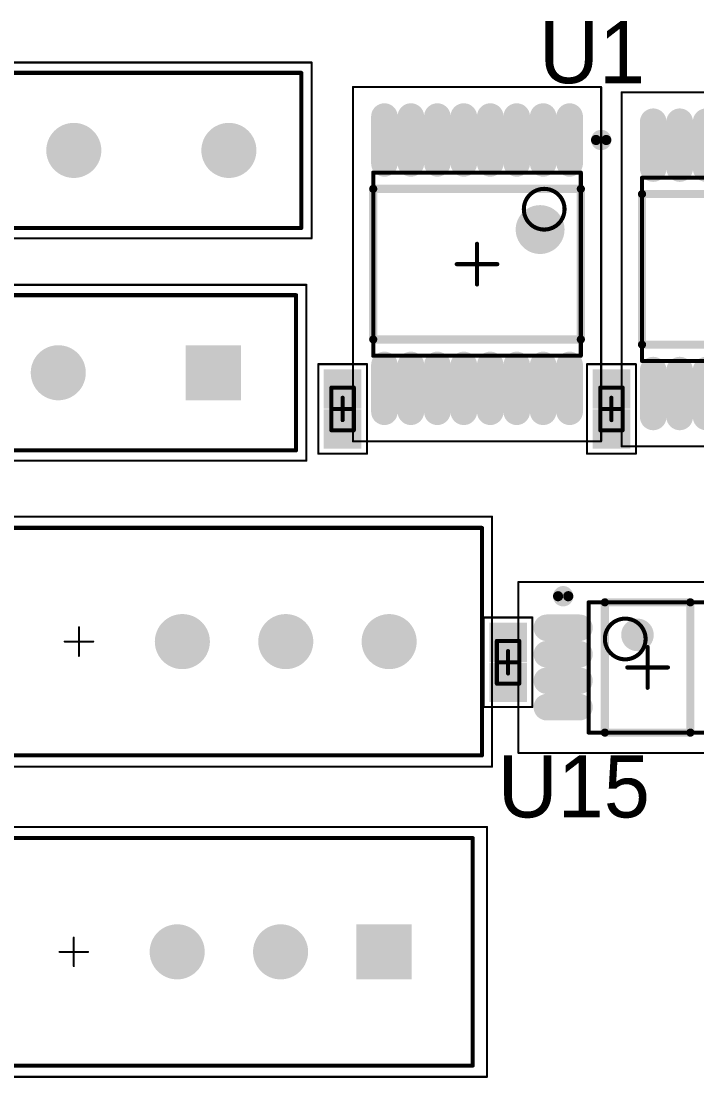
# Model space of a CAD drawing. Header units: millimetres. Extents: x 0 to 100, y 0 to 100.
# Drawn here: x 16.74 to 33.34, y 52.15 to 78.11 of the extents above; entities that cross this region are included whole.
import ezdxf

# ---------------------------------------------------------------- set-up
doc = ezdxf.new("R2010")
doc.units = ezdxf.units.MM
for name, color, linetype in [('BottomLayer', 5, 'Continuous'), ('BottomSolder', 6, 'Continuous'), ('Mechanical13', 56, 'Continuous'), ('Mechanical15', 56, 'Continuous'), ('MidLayer14', 9, 'Continuous'), ('PadHoleLayer', 156, 'Continuous'), ('TopLayer', 1, 'Continuous'), ('TopOverlay', 2, 'Continuous'), ('TopPaste', 8, 'Continuous'), ('TopSolder', 216, 'Continuous')]:
    doc.layers.add(name, color=color, linetype=linetype)

msp = doc.modelspace()

# ---------------------------------------------------------------- linework, layer by layer
at = {"layer": 'BottomLayer', "const_width": 0.575}
for points in [[(17.746, 74.93, 1), (18.322, 74.93, 1)], [(21.556, 74.93, 1), (22.132, 74.93, 1)], [(17.365, 69.469, 1), (17.941, 69.469, 1)], [(20.413, 62.865, 1), (20.989, 62.865, 1)], [(22.953, 62.865, 1), (23.529, 62.865, 1)], [(25.493, 62.865, 1), (26.069, 62.865, 1)], [(20.286, 55.245, 1), (20.862, 55.245, 1)], [(22.826, 55.245, 1), (23.402, 55.245, 1)]]:
    msp.add_lwpolyline(points, format="xyb", close=True, dxfattribs=at)
at = {"layer": 'BottomLayer'}
for points in [[(22.038, 68.894), (22.038, 70.044), (20.888, 68.894), (20.888, 70.044)], [(26.229, 54.67), (26.229, 55.82), (25.079, 54.67), (25.079, 55.82)]]:
    msp.add_solid(points, dxfattribs=at)
at = {"layer": 'BottomSolder', "const_width": 0.677}
for points in [[(17.696, 74.93, 1), (18.372, 74.93, 1)], [(21.506, 74.93, 1), (22.182, 74.93, 1)], [(17.315, 69.469, 1), (17.991, 69.469, 1)], [(20.363, 62.865, 1), (21.039, 62.865, 1)], [(22.903, 62.865, 1), (23.579, 62.865, 1)], [(25.443, 62.865, 1), (26.119, 62.865, 1)], [(20.236, 55.245, 1), (20.912, 55.245, 1)], [(22.776, 55.245, 1), (23.452, 55.245, 1)]]:
    msp.add_lwpolyline(points, format="xyb", close=True, dxfattribs=at)
at = {"layer": 'BottomSolder'}
for points in [[(22.14, 68.792), (22.14, 70.146), (20.786, 68.792), (20.786, 70.146)], [(26.331, 54.568), (26.331, 55.922), (24.977, 54.568), (24.977, 55.922)]]:
    msp.add_solid(points, dxfattribs=at)
at = {"layer": 'Mechanical13'}
for points, const_width in [([(8.382, 76.835), (23.622, 76.835)], 0.101), ([(23.622, 73.025), (23.622, 76.835)], 0.101), ([(25.39, 74.386), (30.49, 74.386)], 0.1), ([(25.39, 69.886), (25.39, 74.386)], 0.1), ([(30.49, 69.886), (30.49, 74.386)], 0.1), ([(31.994, 74.259), (37.094, 74.259)], 0.1), ([(31.994, 69.759), (31.994, 74.259)], 0.1), ([(8.382, 73.025), (23.622, 73.025)], 0.101), ([(8.255, 71.374), (23.495, 71.374)], 0.101), ([(23.495, 67.564), (23.495, 71.374)], 0.101), ([(25.39, 69.886), (30.49, 69.886)], 0.1), ([(31.994, 69.759), (37.094, 69.759)], 0.1), ([(24.363, 69.105), (24.913, 69.105)], 0.1), ([(24.363, 68.055), (24.363, 69.105)], 0.1), ([(24.913, 68.055), (24.913, 69.105)], 0.1), ([(30.967, 69.105), (31.517, 69.105)], 0.1), ([(30.967, 68.055), (30.967, 69.105)], 0.1), ([(31.517, 68.055), (31.517, 69.105)], 0.1), ([(24.363, 68.055), (24.913, 68.055)], 0.1), ([(30.967, 68.055), (31.517, 68.055)], 0.1), ([(8.255, 67.564), (23.495, 67.564)], 0.101), ([(8.361, 65.659), (28.061, 65.659)], 0.1), ([(28.061, 60.071), (28.061, 65.659)], 0.1), ([(30.681, 60.63), (30.681, 63.83)], 0.1), ([(30.681, 63.83), (33.581, 63.83)], 0.1), ([(28.427, 62.882), (28.977, 62.882)], 0.1), ([(28.427, 61.832), (28.427, 62.882)], 0.1), ([(28.977, 61.832), (28.977, 62.882)], 0.1), ([(28.427, 61.832), (28.977, 61.832)], 0.1), ([(30.681, 60.63), (33.581, 60.63)], 0.1), ([(8.361, 60.071), (28.061, 60.071)], 0.1), ([(8.134, 58.039), (27.834, 58.039)], 0.1), ([(27.834, 52.451), (27.834, 58.039)], 0.1), ([(8.134, 52.451), (27.834, 52.451)], 0.1)]:
    msp.add_lwpolyline(points, dxfattribs=dict(at, const_width=const_width))
for points, const_width in [([(23.597, 76.835, 1), (23.647, 76.835, 1)], 0.0504), ([(23.597, 76.835, 1), (23.647, 76.835, 1)], 0.0504), ([(25.365, 74.386, 1), (25.415, 74.386, 1)], 0.05), ([(25.365, 74.386, 1), (25.415, 74.386, 1)], 0.05), ([(30.465, 74.386, 1), (30.515, 74.386, 1)], 0.05), ([(30.465, 74.386, 1), (30.515, 74.386, 1)], 0.05), ([(31.969, 74.259, 1), (32.019, 74.259, 1)], 0.05), ([(31.969, 74.259, 1), (32.019, 74.259, 1)], 0.05), ([(30.09, 73.486, 1), (29.09, 73.486, 1)], 0.1), ([(29.065, 73.486, 1), (29.115, 73.486, 1)], 0.05), ([(30.065, 73.486, 1), (30.115, 73.486, 1)], 0.05), ([(23.597, 73.025, 1), (23.647, 73.025, 1)], 0.0504), ([(23.597, 73.025, 1), (23.647, 73.025, 1)], 0.0504), ([(23.47, 71.374, 1), (23.52, 71.374, 1)], 0.0504), ([(23.47, 71.374, 1), (23.52, 71.374, 1)], 0.0504), ([(25.365, 69.886, 1), (25.415, 69.886, 1)], 0.05), ([(25.365, 69.886, 1), (25.415, 69.886, 1)], 0.05), ([(30.465, 69.886, 1), (30.515, 69.886, 1)], 0.05), ([(30.465, 69.886, 1), (30.515, 69.886, 1)], 0.05), ([(31.969, 69.759, 1), (32.019, 69.759, 1)], 0.05), ([(31.969, 69.759, 1), (32.019, 69.759, 1)], 0.05), ([(24.338, 69.105, 1), (24.388, 69.105, 1)], 0.05), ([(24.338, 69.105, 1), (24.388, 69.105, 1)], 0.05), ([(24.888, 69.105, 1), (24.938, 69.105, 1)], 0.05), ([(24.888, 69.105, 1), (24.938, 69.105, 1)], 0.05), ([(30.942, 69.105, 1), (30.992, 69.105, 1)], 0.05), ([(30.942, 69.105, 1), (30.992, 69.105, 1)], 0.05), ([(31.492, 69.105, 1), (31.542, 69.105, 1)], 0.05), ([(31.492, 69.105, 1), (31.542, 69.105, 1)], 0.05), ([(24.338, 68.055, 1), (24.388, 68.055, 1)], 0.05), ([(24.338, 68.055, 1), (24.388, 68.055, 1)], 0.05), ([(24.888, 68.055, 1), (24.938, 68.055, 1)], 0.05), ([(24.888, 68.055, 1), (24.938, 68.055, 1)], 0.05), ([(30.942, 68.055, 1), (30.992, 68.055, 1)], 0.05), ([(30.942, 68.055, 1), (30.992, 68.055, 1)], 0.05), ([(31.492, 68.055, 1), (31.542, 68.055, 1)], 0.05), ([(31.492, 68.055, 1), (31.542, 68.055, 1)], 0.05), ([(23.47, 67.564, 1), (23.52, 67.564, 1)], 0.0504), ([(23.47, 67.564, 1), (23.52, 67.564, 1)], 0.0504), ([(28.036, 65.659, 1), (28.086, 65.659, 1)], 0.05), ([(28.036, 65.659, 1), (28.086, 65.659, 1)], 0.05), ([(30.656, 63.83, 1), (30.706, 63.83, 1)], 0.05), ([(30.656, 63.83, 1), (30.706, 63.83, 1)], 0.05), ([(32.081, 62.93, 1), (31.081, 62.93, 1)], 0.1), ([(28.402, 62.882, 1), (28.452, 62.882, 1)], 0.05), ([(28.402, 62.882, 1), (28.452, 62.882, 1)], 0.05), ([(28.952, 62.882, 1), (29.002, 62.882, 1)], 0.05), ([(28.952, 62.882, 1), (29.002, 62.882, 1)], 0.05), ([(31.056, 62.93, 1), (31.106, 62.93, 1)], 0.05), ([(32.056, 62.93, 1), (32.106, 62.93, 1)], 0.05), ([(28.402, 61.832, 1), (28.452, 61.832, 1)], 0.05), ([(28.402, 61.832, 1), (28.452, 61.832, 1)], 0.05), ([(28.952, 61.832, 1), (29.002, 61.832, 1)], 0.05), ([(28.952, 61.832, 1), (29.002, 61.832, 1)], 0.05), ([(30.656, 60.63, 1), (30.706, 60.63, 1)], 0.05), ([(30.656, 60.63, 1), (30.706, 60.63, 1)], 0.05), ([(28.036, 60.071, 1), (28.086, 60.071, 1)], 0.05), ([(28.036, 60.071, 1), (28.086, 60.071, 1)], 0.05), ([(27.809, 58.039, 1), (27.859, 58.039, 1)], 0.05), ([(27.809, 58.039, 1), (27.859, 58.039, 1)], 0.05), ([(27.809, 52.451, 1), (27.859, 52.451, 1)], 0.05), ([(27.809, 52.451, 1), (27.859, 52.451, 1)], 0.05)]:
    msp.add_lwpolyline(points, format="xyb", close=True, dxfattribs=dict(at, const_width=const_width))
at = {"layer": 'Mechanical15'}
for points, const_width in [([(8.128, 77.089), (23.876, 77.089)], 0.05), ([(23.876, 72.771), (23.876, 77.089)], 0.05), ([(24.89, 76.486), (30.99, 76.486)], 0.05), ([(24.89, 67.786), (24.89, 76.486)], 0.05), ([(30.99, 67.786), (30.99, 76.486)], 0.05), ([(31.494, 76.359), (37.594, 76.359)], 0.05), ([(31.494, 67.659), (31.494, 76.359)], 0.05), ([(8.128, 72.771), (23.876, 72.771)], 0.05), ([(27.94, 71.636), (27.94, 72.636)], 0.1), ([(27.44, 72.136), (28.44, 72.136)], 0.1), ([(8.001, 71.628), (23.749, 71.628)], 0.05), ([(23.749, 67.31), (23.749, 71.628)], 0.05), ([(24.038, 69.68), (25.238, 69.68)], 0.05), ([(24.038, 67.48), (24.038, 69.68)], 0.05), ([(25.238, 67.48), (25.238, 69.68)], 0.05), ([(30.642, 69.68), (31.842, 69.68)], 0.05), ([(30.642, 67.48), (30.642, 69.68)], 0.05), ([(31.842, 67.48), (31.842, 69.68)], 0.05), ([(24.638, 68.305), (24.638, 68.855)], 0.1), ([(31.242, 68.305), (31.242, 68.855)], 0.1), ([(24.363, 68.58), (24.913, 68.58)], 0.1), ([(30.967, 68.58), (31.517, 68.58)], 0.1), ([(24.89, 67.786), (30.99, 67.786)], 0.05), ([(24.038, 67.48), (25.238, 67.48)], 0.05), ([(30.642, 67.48), (31.842, 67.48)], 0.05), ([(31.494, 67.659), (37.594, 67.659)], 0.05), ([(8.001, 67.31), (23.749, 67.31)], 0.05), ([(8.011, 65.935), (28.311, 65.935)], 0.05), ([(28.311, 59.795), (28.311, 65.935)], 0.05), ([(28.956, 60.13), (28.956, 64.33)], 0.05), ([(28.956, 64.33), (35.306, 64.33)], 0.05), ([(28.102, 63.457), (29.302, 63.457)], 0.05), ([(28.102, 61.257), (28.102, 63.457)], 0.05), ([(29.302, 61.257), (29.302, 63.457)], 0.05), ([(18.161, 62.515), (18.161, 63.215)], 0.05), ([(17.811, 62.865), (18.511, 62.865)], 0.05), ([(28.702, 62.082), (28.702, 62.632)], 0.1), ([(32.131, 61.73), (32.131, 62.73)], 0.1), ([(28.427, 62.357), (28.977, 62.357)], 0.1), ([(31.631, 62.23), (32.631, 62.23)], 0.1), ([(28.102, 61.257), (29.302, 61.257)], 0.05), ([(28.956, 60.13), (35.306, 60.13)], 0.05), ([(8.011, 59.795), (28.311, 59.795)], 0.05), ([(7.884, 58.315), (28.184, 58.315)], 0.05), ([(28.184, 52.175), (28.184, 58.315)], 0.05), ([(18.034, 54.895), (18.034, 55.595)], 0.05), ([(17.684, 55.245), (18.384, 55.245)], 0.05), ([(7.884, 52.175), (28.184, 52.175)], 0.05)]:
    msp.add_lwpolyline(points, dxfattribs=dict(at, const_width=const_width))
for points, const_width in [([(23.863, 77.089, 1), (23.889, 77.089, 1)], 0.025), ([(23.863, 77.089, 1), (23.889, 77.089, 1)], 0.025), ([(24.877, 76.486, 1), (24.902, 76.486, 1)], 0.025), ([(24.877, 76.486, 1), (24.902, 76.486, 1)], 0.025), ([(30.977, 76.486, 1), (31.002, 76.486, 1)], 0.025), ([(30.977, 76.486, 1), (31.002, 76.486, 1)], 0.025), ([(31.481, 76.359, 1), (31.506, 76.359, 1)], 0.025), ([(31.481, 76.359, 1), (31.506, 76.359, 1)], 0.025), ([(23.863, 72.771, 1), (23.889, 72.771, 1)], 0.025), ([(23.863, 72.771, 1), (23.889, 72.771, 1)], 0.025), ([(27.915, 72.636, 1), (27.965, 72.636, 1)], 0.05), ([(27.415, 72.136, 1), (27.465, 72.136, 1)], 0.05), ([(28.415, 72.136, 1), (28.465, 72.136, 1)], 0.05), ([(23.736, 71.628, 1), (23.762, 71.628, 1)], 0.025), ([(23.736, 71.628, 1), (23.762, 71.628, 1)], 0.025), ([(27.915, 71.636, 1), (27.965, 71.636, 1)], 0.05), ([(24.026, 69.68, 1), (24.051, 69.68, 1)], 0.025), ([(24.026, 69.68, 1), (24.051, 69.68, 1)], 0.025), ([(25.226, 69.68, 1), (25.251, 69.68, 1)], 0.025), ([(25.226, 69.68, 1), (25.251, 69.68, 1)], 0.025), ([(30.63, 69.68, 1), (30.655, 69.68, 1)], 0.025), ([(30.63, 69.68, 1), (30.655, 69.68, 1)], 0.025), ([(31.83, 69.68, 1), (31.855, 69.68, 1)], 0.025), ([(31.83, 69.68, 1), (31.855, 69.68, 1)], 0.025), ([(24.613, 68.855, 1), (24.663, 68.855, 1)], 0.05), ([(31.217, 68.855, 1), (31.267, 68.855, 1)], 0.05), ([(24.338, 68.58, 1), (24.388, 68.58, 1)], 0.05), ([(24.888, 68.58, 1), (24.938, 68.58, 1)], 0.05), ([(30.942, 68.58, 1), (30.992, 68.58, 1)], 0.05), ([(31.492, 68.58, 1), (31.542, 68.58, 1)], 0.05), ([(24.613, 68.305, 1), (24.663, 68.305, 1)], 0.05), ([(31.217, 68.305, 1), (31.267, 68.305, 1)], 0.05), ([(24.877, 67.786, 1), (24.902, 67.786, 1)], 0.025), ([(24.877, 67.786, 1), (24.902, 67.786, 1)], 0.025), ([(30.977, 67.786, 1), (31.002, 67.786, 1)], 0.025), ([(30.977, 67.786, 1), (31.002, 67.786, 1)], 0.025), ([(24.026, 67.48, 1), (24.051, 67.48, 1)], 0.025), ([(24.026, 67.48, 1), (24.051, 67.48, 1)], 0.025), ([(25.226, 67.48, 1), (25.251, 67.48, 1)], 0.025), ([(25.226, 67.48, 1), (25.251, 67.48, 1)], 0.025), ([(30.63, 67.48, 1), (30.655, 67.48, 1)], 0.025), ([(30.63, 67.48, 1), (30.655, 67.48, 1)], 0.025), ([(31.481, 67.659, 1), (31.506, 67.659, 1)], 0.025), ([(31.481, 67.659, 1), (31.506, 67.659, 1)], 0.025), ([(31.83, 67.48, 1), (31.855, 67.48, 1)], 0.025), ([(31.83, 67.48, 1), (31.855, 67.48, 1)], 0.025), ([(23.736, 67.31, 1), (23.762, 67.31, 1)], 0.025), ([(23.736, 67.31, 1), (23.762, 67.31, 1)], 0.025), ([(28.299, 65.935, 1), (28.324, 65.935, 1)], 0.025), ([(28.299, 65.935, 1), (28.324, 65.935, 1)], 0.025), ([(28.944, 64.33, 1), (28.968, 64.33, 1)], 0.025), ([(28.944, 64.33, 1), (28.968, 64.33, 1)], 0.025), ([(28.089, 63.457, 1), (28.114, 63.457, 1)], 0.025), ([(28.089, 63.457, 1), (28.114, 63.457, 1)], 0.025), ([(29.289, 63.457, 1), (29.314, 63.457, 1)], 0.025), ([(29.289, 63.457, 1), (29.314, 63.457, 1)], 0.025), ([(18.148, 63.215, 1), (18.174, 63.215, 1)], 0.025), ([(17.798, 62.865, 1), (17.823, 62.865, 1)], 0.025), ([(18.499, 62.865, 1), (18.524, 62.865, 1)], 0.025), ([(28.677, 62.632, 1), (28.727, 62.632, 1)], 0.05), ([(32.106, 62.73, 1), (32.156, 62.73, 1)], 0.05), ([(18.148, 62.515, 1), (18.174, 62.515, 1)], 0.025), ([(28.402, 62.357, 1), (28.452, 62.357, 1)], 0.05), ([(28.952, 62.357, 1), (29.002, 62.357, 1)], 0.05), ([(28.677, 62.082, 1), (28.727, 62.082, 1)], 0.05), ([(31.606, 62.23, 1), (31.656, 62.23, 1)], 0.05), ([(32.606, 62.23, 1), (32.656, 62.23, 1)], 0.05), ([(32.106, 61.73, 1), (32.156, 61.73, 1)], 0.05), ([(28.089, 61.257, 1), (28.114, 61.257, 1)], 0.025), ([(28.089, 61.257, 1), (28.114, 61.257, 1)], 0.025), ([(29.289, 61.257, 1), (29.314, 61.257, 1)], 0.025), ([(29.289, 61.257, 1), (29.314, 61.257, 1)], 0.025), ([(28.944, 60.13, 1), (28.968, 60.13, 1)], 0.025), ([(28.944, 60.13, 1), (28.968, 60.13, 1)], 0.025), ([(28.299, 59.795, 1), (28.324, 59.795, 1)], 0.025), ([(28.299, 59.795, 1), (28.324, 59.795, 1)], 0.025), ([(28.172, 58.315, 1), (28.197, 58.315, 1)], 0.025), ([(28.172, 58.315, 1), (28.197, 58.315, 1)], 0.025), ([(18.021, 55.595, 1), (18.047, 55.595, 1)], 0.025), ([(17.671, 55.245, 1), (17.696, 55.245, 1)], 0.025), ([(18.372, 55.245, 1), (18.397, 55.245, 1)], 0.025), ([(18.021, 54.895, 1), (18.047, 54.895, 1)], 0.025), ([(28.172, 52.175, 1), (28.197, 52.175, 1)], 0.025), ([(28.172, 52.175, 1), (28.197, 52.175, 1)], 0.025)]:
    msp.add_lwpolyline(points, format="xyb", close=True, dxfattribs=dict(at, const_width=const_width))
at = {"layer": 'MidLayer14'}
for points, const_width in [([(17.746, 74.93, 1), (18.322, 74.93, 1)], 0.575), ([(21.556, 74.93, 1), (22.132, 74.93, 1)], 0.575), ([(17.365, 69.469, 1), (17.941, 69.469, 1)], 0.575), ([(21.197, 69.469, 1), (21.729, 69.469, 1)], 0.531), ([(20.413, 62.865, 1), (20.989, 62.865, 1)], 0.575), ([(22.953, 62.865, 1), (23.529, 62.865, 1)], 0.575), ([(25.493, 62.865, 1), (26.069, 62.865, 1)], 0.575), ([(20.286, 55.245, 1), (20.862, 55.245, 1)], 0.575), ([(22.826, 55.245, 1), (23.402, 55.245, 1)], 0.575), ([(25.388, 55.245, 1), (25.92, 55.245, 1)], 0.531)]:
    msp.add_lwpolyline(points, format="xyb", close=True, dxfattribs=dict(at, const_width=const_width))
at = {"layer": 'PadHoleLayer', "const_width": 0.375}
for points in [[(17.846, 74.93, 1), (18.222, 74.93, 1)], [(21.656, 74.93, 1), (22.032, 74.93, 1)], [(17.465, 69.469, 1), (17.841, 69.469, 1)], [(21.275, 69.469, 1), (21.651, 69.469, 1)], [(20.513, 62.865, 1), (20.889, 62.865, 1)], [(23.053, 62.865, 1), (23.429, 62.865, 1)], [(25.593, 62.865, 1), (25.969, 62.865, 1)], [(20.386, 55.245, 1), (20.762, 55.245, 1)], [(22.926, 55.245, 1), (23.302, 55.245, 1)], [(25.466, 55.245, 1), (25.842, 55.245, 1)]]:
    msp.add_lwpolyline(points, format="xyb", close=True, dxfattribs=at)
at = {"layer": 'TopLayer', "const_width": 0.45}
for points in [[(25.665, 75.761), (25.665, 74.611)], [(26.315, 75.761), (26.315, 74.611)], [(26.965, 75.761), (26.965, 74.611)], [(27.615, 75.761), (27.615, 74.611)], [(28.265, 75.761), (28.265, 74.611)], [(28.915, 75.761), (28.915, 74.611)], [(29.565, 75.761), (29.565, 74.611)], [(30.215, 75.761), (30.215, 74.611)], [(32.269, 75.634), (32.269, 74.484)], [(32.919, 75.634), (32.919, 74.484)], [(25.665, 69.661), (25.665, 68.511)], [(26.315, 69.661), (26.315, 68.511)], [(26.965, 69.661), (26.965, 68.511)], [(27.615, 69.661), (27.615, 68.511)], [(28.265, 69.661), (28.265, 68.511)], [(28.915, 69.661), (28.915, 68.511)], [(29.565, 69.661), (29.565, 68.511)], [(30.215, 69.661), (30.215, 68.511)], [(32.269, 69.534), (32.269, 68.384)], [(32.919, 69.534), (32.919, 68.384)], [(29.656, 63.205), (30.456, 63.205)], [(29.656, 62.555), (30.456, 62.555)], [(29.656, 61.905), (30.456, 61.905)], [(29.656, 61.255), (30.456, 61.255)]]:
    msp.add_lwpolyline(points, dxfattribs=at)
at = {"layer": 'TopLayer'}
for points, const_width in [([(25.552, 75.761, 1), (25.777, 75.761, 1)], 0.225), ([(26.203, 75.761, 1), (26.427, 75.761, 1)], 0.225), ([(26.852, 75.761, 1), (27.077, 75.761, 1)], 0.225), ([(27.503, 75.761, 1), (27.727, 75.761, 1)], 0.225), ([(28.152, 75.761, 1), (28.377, 75.761, 1)], 0.225), ([(28.803, 75.761, 1), (29.027, 75.761, 1)], 0.225), ([(29.452, 75.761, 1), (29.677, 75.761, 1)], 0.225), ([(30.103, 75.761, 1), (30.327, 75.761, 1)], 0.225), ([(32.156, 75.634, 1), (32.381, 75.634, 1)], 0.225), ([(32.807, 75.634, 1), (33.031, 75.634, 1)], 0.225), ([(17.746, 74.93, 1), (18.322, 74.93, 1)], 0.575), ([(21.556, 74.93, 1), (22.132, 74.93, 1)], 0.575), ([(25.552, 74.611, 1), (25.777, 74.611, 1)], 0.225), ([(26.203, 74.611, 1), (26.427, 74.611, 1)], 0.225), ([(26.852, 74.611, 1), (27.077, 74.611, 1)], 0.225), ([(27.503, 74.611, 1), (27.727, 74.611, 1)], 0.225), ([(28.152, 74.611, 1), (28.377, 74.611, 1)], 0.225), ([(28.803, 74.611, 1), (29.027, 74.611, 1)], 0.225), ([(29.452, 74.611, 1), (29.677, 74.611, 1)], 0.225), ([(30.103, 74.611, 1), (30.327, 74.611, 1)], 0.225), ([(32.156, 74.484, 1), (32.381, 74.484, 1)], 0.225), ([(32.807, 74.484, 1), (33.031, 74.484, 1)], 0.225), ([(17.365, 69.469, 1), (17.941, 69.469, 1)], 0.575), ([(25.552, 69.661, 1), (25.777, 69.661, 1)], 0.225), ([(26.203, 69.661, 1), (26.427, 69.661, 1)], 0.225), ([(26.852, 69.661, 1), (27.077, 69.661, 1)], 0.225), ([(27.503, 69.661, 1), (27.727, 69.661, 1)], 0.225), ([(28.152, 69.661, 1), (28.377, 69.661, 1)], 0.225), ([(28.803, 69.661, 1), (29.027, 69.661, 1)], 0.225), ([(29.452, 69.661, 1), (29.677, 69.661, 1)], 0.225), ([(30.103, 69.661, 1), (30.327, 69.661, 1)], 0.225), ([(32.156, 69.534, 1), (32.381, 69.534, 1)], 0.225), ([(32.807, 69.534, 1), (33.031, 69.534, 1)], 0.225), ([(25.552, 68.511, 1), (25.777, 68.511, 1)], 0.225), ([(26.203, 68.511, 1), (26.427, 68.511, 1)], 0.225), ([(26.852, 68.511, 1), (27.077, 68.511, 1)], 0.225), ([(27.503, 68.511, 1), (27.727, 68.511, 1)], 0.225), ([(28.152, 68.511, 1), (28.377, 68.511, 1)], 0.225), ([(28.803, 68.511, 1), (29.027, 68.511, 1)], 0.225), ([(29.452, 68.511, 1), (29.677, 68.511, 1)], 0.225), ([(30.103, 68.511, 1), (30.327, 68.511, 1)], 0.225), ([(32.156, 68.384, 1), (32.381, 68.384, 1)], 0.225), ([(32.807, 68.384, 1), (33.031, 68.384, 1)], 0.225), ([(20.413, 62.865, 1), (20.989, 62.865, 1)], 0.575), ([(22.953, 62.865, 1), (23.529, 62.865, 1)], 0.575), ([(25.493, 62.865, 1), (26.069, 62.865, 1)], 0.575), ([(29.544, 63.205, 1), (29.769, 63.205, 1)], 0.225), ([(30.344, 63.205, 1), (30.568, 63.205, 1)], 0.225), ([(29.544, 62.555, 1), (29.769, 62.555, 1)], 0.225), ([(30.344, 62.555, 1), (30.568, 62.555, 1)], 0.225), ([(29.544, 61.905, 1), (29.769, 61.905, 1)], 0.225), ([(30.344, 61.905, 1), (30.568, 61.905, 1)], 0.225), ([(29.544, 61.255, 1), (29.769, 61.255, 1)], 0.225), ([(30.344, 61.255, 1), (30.568, 61.255, 1)], 0.225), ([(20.286, 55.245, 1), (20.862, 55.245, 1)], 0.575), ([(22.826, 55.245, 1), (23.402, 55.245, 1)], 0.575)]:
    msp.add_lwpolyline(points, format="xyb", close=True, dxfattribs=dict(at, const_width=const_width))
for points in [[(22.038, 68.894), (22.038, 70.044), (20.888, 68.894), (20.888, 70.044)], [(24.998, 69.45), (24.278, 69.45), (24.998, 68.69), (24.278, 68.69)], [(31.602, 69.45), (30.882, 69.45), (31.602, 68.69), (30.882, 68.69)], [(24.998, 68.47), (24.278, 68.47), (24.998, 67.71), (24.278, 67.71)], [(31.602, 68.47), (30.882, 68.47), (31.602, 67.71), (30.882, 67.71)], [(28.342, 62.467), (29.062, 62.467), (28.342, 63.227), (29.062, 63.227)], [(28.342, 61.487), (29.062, 61.487), (28.342, 62.247), (29.062, 62.247)], [(26.229, 54.67), (26.229, 55.82), (25.079, 54.67), (25.079, 55.82)]]:
    msp.add_solid(points, dxfattribs=at)
at = {"layer": 'TopOverlay'}
for points, const_width in [([(31.115, 75.186, 1), (30.865, 75.186, 1)], 0.25), ([(30.802, 75.186, 1), (30.927, 75.186, 1)], 0.125), ([(31.053, 75.186, 1), (31.177, 75.186, 1)], 0.125), ([(25.34, 73.986, 1), (25.44, 73.986, 1)], 0.1), ([(25.34, 73.986, 1), (25.44, 73.986, 1)], 0.1), ([(30.44, 73.986, 1), (30.54, 73.986, 1)], 0.1), ([(30.44, 73.986, 1), (30.54, 73.986, 1)], 0.1), ([(31.944, 73.859, 1), (32.044, 73.859, 1)], 0.1), ([(31.944, 73.859, 1), (32.044, 73.859, 1)], 0.1), ([(29.79, 72.986, 1), (29.19, 72.986, 1)], 0.6), ([(29.04, 72.986, 1), (29.34, 72.986, 1)], 0.3), ([(29.64, 72.986, 1), (29.94, 72.986, 1)], 0.3), ([(25.34, 70.286, 1), (25.44, 70.286, 1)], 0.1), ([(25.34, 70.286, 1), (25.44, 70.286, 1)], 0.1), ([(30.44, 70.286, 1), (30.54, 70.286, 1)], 0.1), ([(30.44, 70.286, 1), (30.54, 70.286, 1)], 0.1), ([(31.944, 70.159, 1), (32.044, 70.159, 1)], 0.1), ([(31.944, 70.159, 1), (32.044, 70.159, 1)], 0.1), ([(30.181, 63.98, 1), (29.931, 63.98, 1)], 0.25), ([(29.869, 63.98, 1), (29.993, 63.98, 1)], 0.125), ([(30.119, 63.98, 1), (30.244, 63.98, 1)], 0.125), ([(31.031, 63.83, 1), (31.131, 63.83, 1)], 0.1), ([(31.031, 63.83, 1), (31.131, 63.83, 1)], 0.1), ([(33.131, 63.83, 1), (33.231, 63.83, 1)], 0.1), ([(33.131, 63.83, 1), (33.231, 63.83, 1)], 0.1), ([(32.081, 63.03, 1), (31.681, 63.03, 1)], 0.4), ([(31.581, 63.03, 1), (31.781, 63.03, 1)], 0.2), ([(31.981, 63.03, 1), (32.181, 63.03, 1)], 0.2), ([(31.031, 60.63, 1), (31.131, 60.63, 1)], 0.1), ([(31.031, 60.63, 1), (31.131, 60.63, 1)], 0.1), ([(33.131, 60.63, 1), (33.231, 60.63, 1)], 0.1), ([(33.131, 60.63, 1), (33.231, 60.63, 1)], 0.1)]:
    msp.add_lwpolyline(points, format="xyb", close=True, dxfattribs=dict(at, const_width=const_width))
at = {"layer": 'TopOverlay', "const_width": 0.2}
for points in [[(25.39, 73.986), (30.49, 73.986)], [(25.39, 70.286), (25.39, 73.986)], [(30.49, 70.286), (30.49, 73.986)], [(31.994, 73.859), (37.094, 73.859)], [(31.994, 70.159), (31.994, 73.859)], [(25.39, 70.286), (30.49, 70.286)], [(31.994, 70.159), (37.094, 70.159)], [(31.081, 60.63), (31.081, 63.83)], [(31.081, 63.83), (33.181, 63.83)], [(33.181, 60.63), (33.181, 63.83)], [(31.081, 60.63), (33.181, 60.63)]]:
    msp.add_lwpolyline(points, dxfattribs=at)
at = {"layer": 'TopPaste', "const_width": 0.45}
for points in [[(25.665, 75.761), (25.665, 74.611)], [(26.315, 75.761), (26.315, 74.611)], [(26.965, 75.761), (26.965, 74.611)], [(27.615, 75.761), (27.615, 74.611)], [(28.265, 75.761), (28.265, 74.611)], [(28.915, 75.761), (28.915, 74.611)], [(29.565, 75.761), (29.565, 74.611)], [(30.215, 75.761), (30.215, 74.611)], [(32.269, 75.634), (32.269, 74.484)], [(32.919, 75.634), (32.919, 74.484)], [(25.665, 69.661), (25.665, 68.511)], [(26.315, 69.661), (26.315, 68.511)], [(26.965, 69.661), (26.965, 68.511)], [(27.615, 69.661), (27.615, 68.511)], [(28.265, 69.661), (28.265, 68.511)], [(28.915, 69.661), (28.915, 68.511)], [(29.565, 69.661), (29.565, 68.511)], [(30.215, 69.661), (30.215, 68.511)], [(32.269, 69.534), (32.269, 68.384)], [(32.919, 69.534), (32.919, 68.384)], [(29.656, 63.205), (30.456, 63.205)], [(29.656, 62.555), (30.456, 62.555)], [(29.656, 61.905), (30.456, 61.905)], [(29.656, 61.255), (30.456, 61.255)]]:
    msp.add_lwpolyline(points, dxfattribs=at)
at = {"layer": 'TopPaste', "const_width": 0.225}
for points in [[(25.552, 75.761, 1), (25.777, 75.761, 1)], [(26.203, 75.761, 1), (26.427, 75.761, 1)], [(26.852, 75.761, 1), (27.077, 75.761, 1)], [(27.503, 75.761, 1), (27.727, 75.761, 1)], [(28.152, 75.761, 1), (28.377, 75.761, 1)], [(28.803, 75.761, 1), (29.027, 75.761, 1)], [(29.452, 75.761, 1), (29.677, 75.761, 1)], [(30.103, 75.761, 1), (30.327, 75.761, 1)], [(32.156, 75.634, 1), (32.381, 75.634, 1)], [(32.807, 75.634, 1), (33.031, 75.634, 1)], [(25.552, 74.611, 1), (25.777, 74.611, 1)], [(26.203, 74.611, 1), (26.427, 74.611, 1)], [(26.852, 74.611, 1), (27.077, 74.611, 1)], [(27.503, 74.611, 1), (27.727, 74.611, 1)], [(28.152, 74.611, 1), (28.377, 74.611, 1)], [(28.803, 74.611, 1), (29.027, 74.611, 1)], [(29.452, 74.611, 1), (29.677, 74.611, 1)], [(30.103, 74.611, 1), (30.327, 74.611, 1)], [(32.156, 74.484, 1), (32.381, 74.484, 1)], [(32.807, 74.484, 1), (33.031, 74.484, 1)], [(25.552, 69.661, 1), (25.777, 69.661, 1)], [(26.203, 69.661, 1), (26.427, 69.661, 1)], [(26.852, 69.661, 1), (27.077, 69.661, 1)], [(27.503, 69.661, 1), (27.727, 69.661, 1)], [(28.152, 69.661, 1), (28.377, 69.661, 1)], [(28.803, 69.661, 1), (29.027, 69.661, 1)], [(29.452, 69.661, 1), (29.677, 69.661, 1)], [(30.103, 69.661, 1), (30.327, 69.661, 1)], [(32.156, 69.534, 1), (32.381, 69.534, 1)], [(32.807, 69.534, 1), (33.031, 69.534, 1)], [(25.552, 68.511, 1), (25.777, 68.511, 1)], [(26.203, 68.511, 1), (26.427, 68.511, 1)], [(26.852, 68.511, 1), (27.077, 68.511, 1)], [(27.503, 68.511, 1), (27.727, 68.511, 1)], [(28.152, 68.511, 1), (28.377, 68.511, 1)], [(28.803, 68.511, 1), (29.027, 68.511, 1)], [(29.452, 68.511, 1), (29.677, 68.511, 1)], [(30.103, 68.511, 1), (30.327, 68.511, 1)], [(32.156, 68.384, 1), (32.381, 68.384, 1)], [(32.807, 68.384, 1), (33.031, 68.384, 1)], [(29.544, 63.205, 1), (29.769, 63.205, 1)], [(30.344, 63.205, 1), (30.568, 63.205, 1)], [(29.544, 62.555, 1), (29.769, 62.555, 1)], [(30.344, 62.555, 1), (30.568, 62.555, 1)], [(29.544, 61.905, 1), (29.769, 61.905, 1)], [(30.344, 61.905, 1), (30.568, 61.905, 1)], [(29.544, 61.255, 1), (29.769, 61.255, 1)], [(30.344, 61.255, 1), (30.568, 61.255, 1)]]:
    msp.add_lwpolyline(points, format="xyb", close=True, dxfattribs=at)
at = {"layer": 'TopPaste'}
for points in [[(24.998, 69.45), (24.278, 69.45), (24.998, 68.69), (24.278, 68.69)], [(31.602, 69.45), (30.882, 69.45), (31.602, 68.69), (30.882, 68.69)], [(24.998, 68.47), (24.278, 68.47), (24.998, 67.71), (24.278, 67.71)], [(31.602, 68.47), (30.882, 68.47), (31.602, 67.71), (30.882, 67.71)], [(28.342, 62.467), (29.062, 62.467), (28.342, 63.227), (29.062, 63.227)], [(28.342, 61.487), (29.062, 61.487), (28.342, 62.247), (29.062, 62.247)]]:
    msp.add_solid(points, dxfattribs=at)
at = {"layer": 'TopSolder', "const_width": 0.653}
for points in [[(25.665, 75.761), (25.665, 74.611)], [(26.315, 75.761), (26.315, 74.611)], [(26.965, 75.761), (26.965, 74.611)], [(27.615, 75.761), (27.615, 74.611)], [(28.265, 75.761), (28.265, 74.611)], [(28.915, 75.761), (28.915, 74.611)], [(29.565, 75.761), (29.565, 74.611)], [(30.215, 75.761), (30.215, 74.611)], [(32.269, 75.634), (32.269, 74.484)], [(32.919, 75.634), (32.919, 74.484)], [(33.569, 75.634), (33.569, 74.484)], [(25.665, 69.661), (25.665, 68.511)], [(26.315, 69.661), (26.315, 68.511)], [(26.965, 69.661), (26.965, 68.511)], [(27.615, 69.661), (27.615, 68.511)], [(28.265, 69.661), (28.265, 68.511)], [(28.915, 69.661), (28.915, 68.511)], [(29.565, 69.661), (29.565, 68.511)], [(30.215, 69.661), (30.215, 68.511)], [(32.269, 69.534), (32.269, 68.384)], [(32.919, 69.534), (32.919, 68.384)], [(33.569, 69.534), (33.569, 68.384)], [(29.656, 63.205), (30.456, 63.205)], [(29.656, 62.555), (30.456, 62.555)], [(29.656, 61.905), (30.456, 61.905)], [(29.656, 61.255), (30.456, 61.255)]]:
    msp.add_lwpolyline(points, dxfattribs=at)
at = {"layer": 'TopSolder'}
for points, const_width in [([(25.502, 75.761, 1), (25.828, 75.761, 1)], 0.327), ([(26.152, 75.761, 1), (26.478, 75.761, 1)], 0.327), ([(26.802, 75.761, 1), (27.128, 75.761, 1)], 0.327), ([(27.452, 75.761, 1), (27.778, 75.761, 1)], 0.327), ([(28.102, 75.761, 1), (28.428, 75.761, 1)], 0.327), ([(28.752, 75.761, 1), (29.078, 75.761, 1)], 0.327), ([(29.402, 75.761, 1), (29.728, 75.761, 1)], 0.327), ([(30.052, 75.761, 1), (30.378, 75.761, 1)], 0.327), ([(32.106, 75.634, 1), (32.432, 75.634, 1)], 0.327), ([(32.756, 75.634, 1), (33.082, 75.634, 1)], 0.327), ([(33.406, 75.634, 1), (33.732, 75.634, 1)], 0.327), ([(17.696, 74.93, 1), (18.372, 74.93, 1)], 0.677), ([(21.506, 74.93, 1), (22.182, 74.93, 1)], 0.677), ([(25.502, 74.611, 1), (25.828, 74.611, 1)], 0.327), ([(26.152, 74.611, 1), (26.478, 74.611, 1)], 0.327), ([(26.802, 74.611, 1), (27.128, 74.611, 1)], 0.327), ([(27.452, 74.611, 1), (27.778, 74.611, 1)], 0.327), ([(28.102, 74.611, 1), (28.428, 74.611, 1)], 0.327), ([(28.752, 74.611, 1), (29.078, 74.611, 1)], 0.327), ([(29.402, 74.611, 1), (29.728, 74.611, 1)], 0.327), ([(30.052, 74.611, 1), (30.378, 74.611, 1)], 0.327), ([(32.106, 74.484, 1), (32.432, 74.484, 1)], 0.327), ([(32.756, 74.484, 1), (33.082, 74.484, 1)], 0.327), ([(33.406, 74.484, 1), (33.732, 74.484, 1)], 0.327), ([(17.315, 69.469, 1), (17.991, 69.469, 1)], 0.677), ([(25.502, 69.661, 1), (25.828, 69.661, 1)], 0.327), ([(26.152, 69.661, 1), (26.478, 69.661, 1)], 0.327), ([(26.802, 69.661, 1), (27.128, 69.661, 1)], 0.327), ([(27.452, 69.661, 1), (27.778, 69.661, 1)], 0.327), ([(28.102, 69.661, 1), (28.428, 69.661, 1)], 0.327), ([(28.752, 69.661, 1), (29.078, 69.661, 1)], 0.327), ([(29.402, 69.661, 1), (29.728, 69.661, 1)], 0.327), ([(30.052, 69.661, 1), (30.378, 69.661, 1)], 0.327), ([(32.106, 69.534, 1), (32.432, 69.534, 1)], 0.327), ([(32.756, 69.534, 1), (33.082, 69.534, 1)], 0.327), ([(33.406, 69.534, 1), (33.732, 69.534, 1)], 0.327), ([(25.502, 68.511, 1), (25.828, 68.511, 1)], 0.327), ([(26.152, 68.511, 1), (26.478, 68.511, 1)], 0.327), ([(26.802, 68.511, 1), (27.128, 68.511, 1)], 0.327), ([(27.452, 68.511, 1), (27.778, 68.511, 1)], 0.327), ([(28.102, 68.511, 1), (28.428, 68.511, 1)], 0.327), ([(28.752, 68.511, 1), (29.078, 68.511, 1)], 0.327), ([(29.402, 68.511, 1), (29.728, 68.511, 1)], 0.327), ([(30.052, 68.511, 1), (30.378, 68.511, 1)], 0.327), ([(32.106, 68.384, 1), (32.432, 68.384, 1)], 0.327), ([(32.756, 68.384, 1), (33.082, 68.384, 1)], 0.327), ([(33.406, 68.384, 1), (33.732, 68.384, 1)], 0.327), ([(20.363, 62.865, 1), (21.039, 62.865, 1)], 0.677), ([(22.903, 62.865, 1), (23.579, 62.865, 1)], 0.677), ([(25.443, 62.865, 1), (26.119, 62.865, 1)], 0.677), ([(29.493, 63.205, 1), (29.819, 63.205, 1)], 0.327), ([(30.293, 63.205, 1), (30.619, 63.205, 1)], 0.327), ([(29.493, 62.555, 1), (29.819, 62.555, 1)], 0.327), ([(30.293, 62.555, 1), (30.619, 62.555, 1)], 0.327), ([(29.493, 61.905, 1), (29.819, 61.905, 1)], 0.327), ([(30.293, 61.905, 1), (30.619, 61.905, 1)], 0.327), ([(29.493, 61.255, 1), (29.819, 61.255, 1)], 0.327), ([(30.293, 61.255, 1), (30.619, 61.255, 1)], 0.327), ([(20.236, 55.245, 1), (20.912, 55.245, 1)], 0.677), ([(22.776, 55.245, 1), (23.452, 55.245, 1)], 0.677)]:
    msp.add_lwpolyline(points, format="xyb", close=True, dxfattribs=dict(at, const_width=const_width))
for points in [[(22.14, 68.792), (22.14, 70.146), (20.786, 68.792), (20.786, 70.146)], [(25.1, 69.552), (24.176, 69.552), (25.1, 68.588), (24.176, 68.588)], [(31.704, 69.552), (30.78, 69.552), (31.704, 68.588), (30.78, 68.588)], [(25.1, 68.572), (24.176, 68.572), (25.1, 67.608), (24.176, 67.608)], [(31.704, 68.572), (30.78, 68.572), (31.704, 67.608), (30.78, 67.608)], [(28.24, 62.365), (29.164, 62.365), (28.24, 63.329), (29.164, 63.329)], [(28.24, 61.385), (29.164, 61.385), (28.24, 62.349), (29.164, 62.349)], [(26.331, 54.568), (26.331, 55.922), (24.977, 54.568), (24.977, 55.922)]]:
    msp.add_solid(points, dxfattribs=at)

# ---------------------------------------------------------------- texts
at = {"layer": 'TopOverlay'}
for s, p in [('U1', (29.464, 76.581)), ('U15', (28.449, 58.547))]:
    msp.add_text(s, height=1.524, dxfattribs=at).set_placement(p)

doc.saveas('drawing.dxf')
